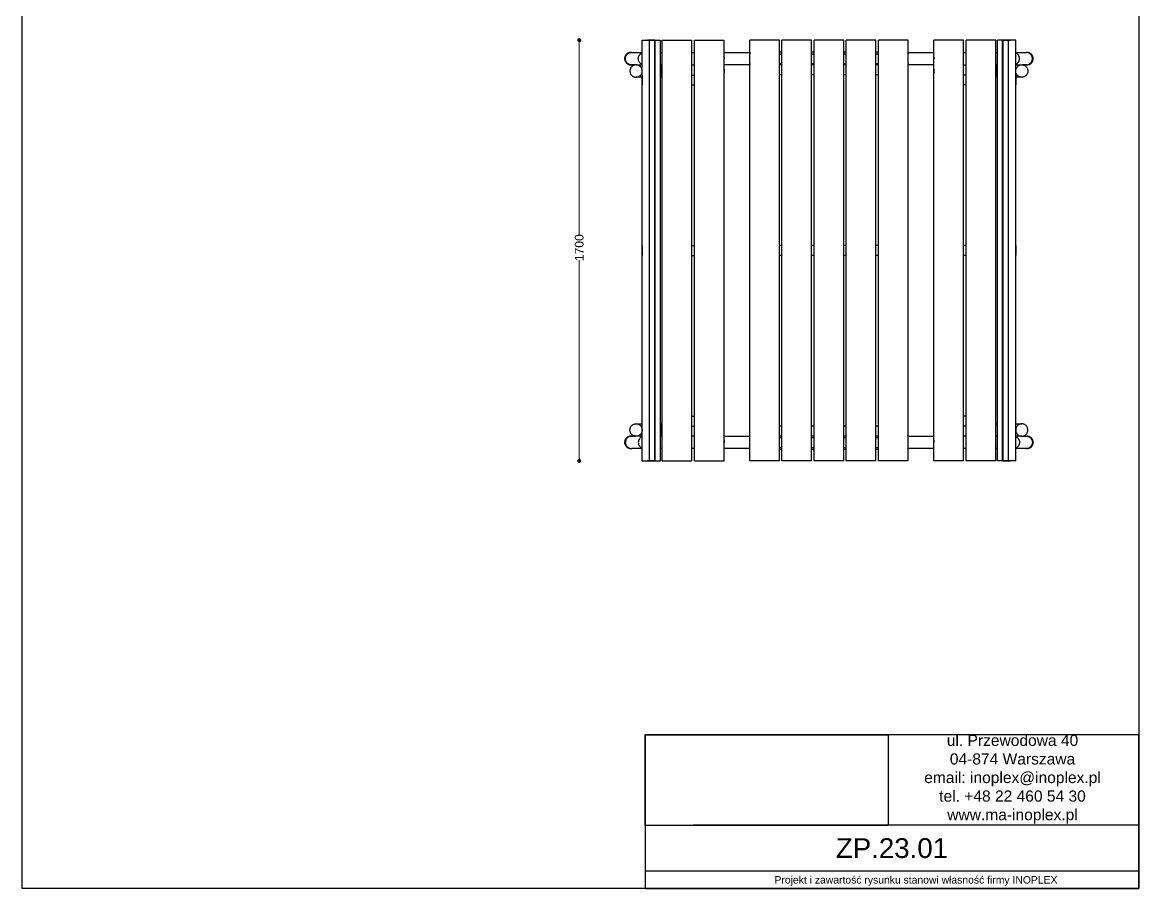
# Model space of a CAD drawing. Header units: millimetres. Extents: x 9483 to 13995, y 24552 to 30933.
# Drawn here: x 9483 to 13995, y 24552 to 28052 of the extents above; entities that cross this region are included whole.
import ezdxf

# ---------------------------------------------------------------- set-up
doc = ezdxf.new("R2010")
doc.units = ezdxf.units.MM
doc.header["$LTSCALE"] = 3
doc.layers.add('Czerwony', color=1, linetype='Continuous')
doc.layers.add('PomaraÅ„czowy', color=30, linetype='Continuous')
doc.styles.get("Standard").update_dxf_attribs({"font": 'arial.ttf'})
doc.dimstyles.new('MATEUSZ', dxfattribs={"dimtxt": 35, "dimasz": 16, "dimexe": 0.18, "dimexo": 0.0625, "dimgap": 0.09, "dimtad": 0, "dimdec": 0, "dimdsep": 46, "dimtxsty": 'Standard', "dimblk": 'DOT', "dimcen": 0.09, "dimse1": 1, "dimse2": 1, "dimadec": 0, "dimazin": 0, "dimtfac": 1, "dimtdec": 0, "dimtofl": 0, "dimtmove": 0, "dimatfit": 3, "dimfxl": 1, "dimtolj": 1, "dimtzin": 0, "dimlwd": 9, "dimlwe": 9, "dimarcsym": 0})
picture_1 = doc.add_image_def('image1.jpg', size_in_pixel=(1896, 709))

# ---------------------------------------------------------------- blocks, each defined once
blk = doc.blocks.new('_Dot')
at = {"color": 0, "linetype": 'ByBlock', "lineweight": -2}
blk.add_line((-0.5, 0), (-1, 0), dxfattribs=at)
at = {"color": 0, "linetype": 'ByBlock', "const_width": 0.5}
blk.add_lwpolyline([(-0.25, 0, 1), (0.25, 0, 1)], format="xyb", close=True, dxfattribs=at)
blk = doc.blocks.new('*D21')
at = {"color": 0, "lineweight": 9, "transparency": 16777216}
for p, q in [((11734.1, 27964.2), (11734.1, 27192.2)), ((11734.1, 26296.2), (11734.1, 27091))]:
    blk.add_line(p, q, dxfattribs=at)
at = {"layer": 'Defpoints', "color": 0, "transparency": 16777216}
for p in [(11988.4, 27980.2), (11734.1, 26280.2), (11988.4, 26280.2)]:
    blk.add_point(p, dxfattribs=at)
at = {"color": 0, "lineweight": 9, "transparency": 16777216, "xscale": 16, "yscale": 16, "zscale": 16}
for p, rotation in [((11734.1, 27980.2), 90), ((11734.1, 26280.2), 270)]:
    blk.add_blockref('_Dot', p, dxfattribs=dict(at, rotation=rotation))
at = {"color": 0, "transparency": 16777216, "insert": (11734.1, 27141.6), "char_height": 35, "attachment_point": 5, "rotation": 90}
blk.add_mtext('\\A1;1700', dxfattribs=at)

msp = doc.modelspace()

# ---------------------------------------------------------------- linework, layer by layer
for p, q in [((13995, 24809.6), (12194.9, 24809.6)), ((13994.7, 24623), (12001.1, 24623))]:
    msp.add_line(p, q)
for points in [[(9483.3, 24552.5), (9483.3, 30933.2), (13995, 30933.2), (13995, 24552.5)], [(12001.1, 24552.5), (13995, 24552.5), (13995, 25174.2), (12001.1, 25174.2)]]:
    msp.add_lwpolyline(points, close=True)
at = {"layer": 'Czerwony', "color": 0}
for p, q in [((11988.4, 27980.2), (12018, 27980.2)), ((11988.4, 26280.2), (11988.4, 27980.2)), ((12039.3, 27980.2), (12009.7, 27980.2)), ((12011.5, 27980.2), (12041.1, 27980.2)), ((12018, 27980.2), (12039.3, 27980.2)), ((12018, 26280.2), (12018, 27980.2)), ((12039.3, 26280.2), (12039.3, 27980.2)), ((12041.1, 27980.2), (12062.3, 27980.2)), ((12041.1, 26280.2), (12041.1, 27980.2)), ((12062.3, 26280.2), (12062.3, 27980.2)), ((12069.2, 27980.2), (12189.2, 27980.2)), ((12069.2, 26280.2), (12069.2, 27980.2)), ((12189.2, 26280.2), (12189.2, 27980.2)), ((12199.6, 27980.2), (12319.6, 27980.2)), ((12199.6, 26280.2), (12199.6, 27980.2)), ((12319.6, 26280.2), (12319.6, 27980.2)), ((12543.1, 27980.2), (12423.1, 27980.2)), ((12423.1, 26280.2), (12423.1, 27980.2)), ((12543.1, 26280.2), (12543.1, 27980.2)), ((12673.1, 27980.2), (12553.1, 27980.2)), ((12553.1, 26280.2), (12553.1, 27980.2)), ((12673.1, 26280.2), (12673.1, 27980.2)), ((12803.2, 27980.2), (12683.2, 27980.2)), ((12683.2, 26280.2), (12683.2, 27980.2)), ((12803.2, 26280.2), (12803.2, 27980.2)), ((12933.2, 27980.2), (12813.2, 27980.2)), ((12813.2, 26280.2), (12813.2, 27980.2)), ((12933.2, 26280.2), (12933.2, 27980.2)), ((13063.2, 27980.2), (12943.2, 27980.2)), ((12943.2, 26280.2), (12943.2, 27980.2)), ((13063.2, 26280.2), (13063.2, 27980.2)), ((13286.7, 27980.2), (13166.7, 27980.2)), ((13166.7, 26280.2), (13166.7, 27980.2)), ((13286.7, 26280.2), (13286.7, 27980.2)), ((13417.2, 27980.2), (13297.2, 27980.2)), ((13297.2, 26280.2), (13297.2, 27980.2)), ((13417.2, 26280.2), (13417.2, 27980.2)), ((13445.3, 27980.2), (13424, 27980.2)), ((13424, 26280.2), (13424, 27980.2)), ((13474.8, 27980.2), (13445.3, 27980.2)), ((13445.3, 26280.2), (13445.3, 27980.2)), ((13447.1, 27980.2), (13476.6, 27980.2)), ((13468.3, 27980.2), (13447.1, 27980.2)), ((13447.1, 26280.2), (13447.1, 27980.2)), ((13497.9, 27980.2), (13468.3, 27980.2)), ((13468.3, 26280.2), (13468.3, 27980.2)), ((13497.9, 26280.2), (13497.9, 27980.2)), ((11988.4, 26280.2), (12018, 26280.2)), ((12039.3, 26280.2), (12009.7, 26280.2)), ((12011.5, 26280.2), (12041.1, 26280.2)), ((12018, 26280.2), (12039.3, 26280.2)), ((12041.1, 26280.2), (12062.3, 26280.2)), ((12069.2, 26280.2), (12189.2, 26280.2)), ((12199.6, 26280.2), (12319.6, 26280.2)), ((12543.1, 26280.2), (12423.1, 26280.2)), ((12673.1, 26280.2), (12553.1, 26280.2)), ((12803.2, 26280.2), (12683.2, 26280.2)), ((12933.2, 26280.2), (12813.2, 26280.2)), ((13063.2, 26280.2), (12943.2, 26280.2)), ((13286.7, 26280.2), (13166.7, 26280.2)), ((13417.2, 26280.2), (13297.2, 26280.2)), ((13445.3, 26280.2), (13424, 26280.2)), ((13474.8, 26280.2), (13445.3, 26280.2)), ((13468.3, 26280.2), (13447.1, 26280.2)), ((13447.1, 26280.2), (13476.6, 26280.2)), ((13497.9, 26280.2), (13468.3, 26280.2))]:
    msp.add_line(p, q, dxfattribs=at)
at = {"layer": 'PomaraÅ„czowy', "color": 0}
for p, q in [((11944.9, 27930.2), (11988.4, 27930.2)), ((12062.3, 27930.2), (12069.2, 27930.2)), ((12189.2, 27930.2), (12199.6, 27930.2)), ((12189.2, 27930.2), (12199.6, 27930.2)), ((12319.6, 27930.2), (12423.1, 27930.2)), ((12543.1, 27933.2), (12553.1, 27933.2)), ((12673.1, 27933.2), (12683.2, 27933.2)), ((12803.2, 27933.2), (12813.2, 27933.2)), ((12933.2, 27933.2), (12943.2, 27933.2)), ((13063.2, 27930.2), (13166.7, 27930.2)), ((13286.7, 27930.2), (13297.2, 27930.2)), ((13286.7, 27930.2), (13297.2, 27930.2)), ((13417.2, 27930.2), (13424, 27930.2)), ((13497.9, 27930.2), (13541.4, 27930.2)), ((12543.1, 27925.2), (12553.1, 27925.2)), ((12543.1, 27885.2), (12553.1, 27885.2)), ((12673.1, 27925.2), (12683.2, 27925.2)), ((12673.1, 27885.2), (12683.2, 27885.2)), ((12803.2, 27925.2), (12813.2, 27925.2)), ((12803.2, 27885.2), (12813.2, 27885.2)), ((12933.2, 27925.2), (12943.2, 27925.2)), ((12933.2, 27885.2), (12943.2, 27885.2)), ((11960.6, 27880.2), (11944.9, 27880.2)), ((11963.7, 27880.2), (11988.4, 27880.2)), ((11987.9, 27839.2), (11987.9, 27799.2)), ((12063.5, 27880.2), (12069.2, 27880.2)), ((12189.2, 27880.2), (12199.6, 27880.2)), ((12189.2, 27839.2), (12199.6, 27839.2)), ((12423.1, 27880.2), (12319.6, 27880.2)), ((12553.1, 27880.2), (12543.1, 27880.2)), ((12553.1, 27840.2), (12543.1, 27840.2)), ((12683.2, 27880.2), (12673.1, 27880.2)), ((12683.2, 27840.2), (12673.1, 27840.2)), ((12813.2, 27880.2), (12803.2, 27880.2)), ((12813.2, 27840.2), (12803.2, 27840.2)), ((12943.2, 27880.2), (12933.2, 27880.2)), ((12943.2, 27840.2), (12933.2, 27840.2)), ((13166.7, 27880.2), (13063.2, 27880.2)), ((13286.7, 27880.2), (13297.2, 27880.2)), ((13297.2, 27839.2), (13286.7, 27839.2)), ((13417.2, 27880.2), (13422.8, 27880.2)), ((13497.9, 27880.2), (13522.6, 27880.2)), ((13498.4, 27839.2), (13498.4, 27799.2)), ((13541.4, 27880.2), (13525.3, 27880.2)), ((11988.4, 27830.2), (11963.7, 27830.2)), ((12069.2, 27830.2), (12063.5, 27830.2)), ((12189.2, 27799.2), (12199.6, 27799.2)), ((13297.2, 27799.2), (13286.7, 27799.2)), ((13422.8, 27830.2), (13417.2, 27830.2)), ((13522.6, 27830.2), (13497.9, 27830.2)), ((11987.9, 27150.2), (11987.9, 27110.2)), ((12189.2, 27150.2), (12199.6, 27150.2)), ((12553.1, 27150.2), (12543.1, 27150.2)), ((12683.2, 27150.2), (12673.1, 27150.2)), ((12813.2, 27150.2), (12803.2, 27150.2)), ((12943.2, 27150.2), (12933.2, 27150.2)), ((13297.2, 27150.2), (13286.7, 27150.2)), ((13498.4, 27150.2), (13498.4, 27110.2)), ((12189.2, 27110.2), (12199.6, 27110.2)), ((12553.1, 27110.2), (12543.1, 27110.2)), ((12683.2, 27110.2), (12673.1, 27110.2)), ((12813.2, 27110.2), (12803.2, 27110.2)), ((12943.2, 27110.2), (12933.2, 27110.2)), ((13297.2, 27110.2), (13286.7, 27110.2)), ((11987.9, 26421.2), (11987.9, 26461.2)), ((12189.2, 26461.2), (12199.6, 26461.2)), ((13297.2, 26461.2), (13286.7, 26461.2)), ((13498.4, 26421.2), (13498.4, 26461.2)), ((11963.7, 26430.2), (11988.4, 26430.2)), ((12063.5, 26430.2), (12069.2, 26430.2)), ((12189.2, 26421.2), (12199.6, 26421.2)), ((12553.1, 26420.2), (12543.1, 26420.2)), ((12683.2, 26420.2), (12673.1, 26420.2)), ((12813.2, 26420.2), (12803.2, 26420.2)), ((12943.2, 26420.2), (12933.2, 26420.2)), ((13297.2, 26421.2), (13286.7, 26421.2)), ((13417.2, 26430.2), (13422.8, 26430.2)), ((13497.9, 26430.2), (13522.6, 26430.2)), ((11944.9, 26380.2), (11961, 26380.2)), ((11988.4, 26380.2), (11963.7, 26380.2)), ((12069.2, 26380.2), (12063.5, 26380.2)), ((12199.6, 26380.2), (12189.2, 26380.2)), ((12319.6, 26380.2), (12423.1, 26380.2)), ((12553.1, 26380.2), (12543.1, 26380.2)), ((12543.1, 26375.2), (12553.1, 26375.2)), ((12683.2, 26380.2), (12673.1, 26380.2)), ((12673.1, 26375.2), (12683.2, 26375.2)), ((12813.2, 26380.2), (12803.2, 26380.2)), ((12803.2, 26375.2), (12813.2, 26375.2)), ((12943.2, 26380.2), (12933.2, 26380.2)), ((12933.2, 26375.2), (12943.2, 26375.2)), ((13063.2, 26380.2), (13166.7, 26380.2)), ((13297.2, 26380.2), (13286.7, 26380.2)), ((13422.8, 26380.2), (13417.2, 26380.2)), ((13522.6, 26380.2), (13497.9, 26380.2)), ((13525.8, 26380.2), (13541.4, 26380.2)), ((11988.4, 26330.2), (11944.9, 26330.2)), ((12069.2, 26330.2), (12062.3, 26330.2)), ((12199.6, 26330.2), (12189.2, 26330.2)), ((12199.6, 26330.2), (12189.2, 26330.2)), ((12423.1, 26330.2), (12319.6, 26330.2)), ((12543.1, 26335.2), (12553.1, 26335.2)), ((12543.1, 26327.2), (12553.1, 26327.2)), ((12673.1, 26335.2), (12683.2, 26335.2)), ((12673.1, 26327.2), (12683.2, 26327.2)), ((12803.2, 26335.2), (12813.2, 26335.2)), ((12803.2, 26327.2), (12813.2, 26327.2)), ((12933.2, 26335.2), (12943.2, 26335.2)), ((12933.2, 26327.2), (12943.2, 26327.2)), ((13166.7, 26330.2), (13063.2, 26330.2)), ((13297.2, 26330.2), (13286.7, 26330.2)), ((13297.2, 26330.2), (13286.7, 26330.2)), ((13424, 26330.2), (13417.2, 26330.2)), ((13541.4, 26330.2), (13497.9, 26330.2))]:
    msp.add_line(p, q, dxfattribs=at)
for points in [[(11942.3, 27930.2, 0), (11939.8, 27930.1, 0), (11937.3, 27929.7, 0), (11934.9, 27929, 0), (11932.5, 27928.2, 0), (11930.3, 27927.1, 0), (11928.1, 27925.7, 0), (11926.2, 27924.2, 0), (11924.4, 27922.6, 0), (11922.8, 27920.7, 0), (11921.4, 27918.7, 0), (11920.2, 27916.6, 0), (11919.2, 27914.5, 0), (11918.4, 27912.2, 0), (11917.8, 27909.9, 0), (11917.5, 27907.5, 0), (11917.4, 27905.1, 0), (11917.5, 27902.7, 0), (11917.9, 27900.2, 0), (11918.5, 27897.8, 0), (11919.4, 27895.4, 0), (11920.5, 27893.2, 0), (11921.8, 27891, 0), (11923.3, 27889.1, 0), (11924.9, 27887.3, 0), (11926.8, 27885.7, 0), (11928.7, 27884.2, 0), (11930.8, 27883, 0), (11933, 27882, 0), (11935.3, 27881.2, 0), (11937.6, 27880.6, 0), (11939.9, 27880.3, 0), (11942.3, 27880.2, 0)], [(11946.5, 27880.2, 0), (11944.1, 27880.2, 0), (11941.6, 27880.4, 0), (11939.2, 27880.9, 0), (11936.8, 27881.7, 0), (11934.5, 27882.6, 0), (11932.4, 27883.9, 0), (11930.3, 27885.3, 0), (11928.4, 27886.9, 0), (11926.7, 27888.8, 0), (11925.2, 27890.8, 0), (11923.9, 27893, 0), (11922.8, 27895.3, 0), (11921.9, 27897.7, 0), (11921.3, 27900.1, 0), (11920.9, 27902.6, 0), (11920.8, 27905.2, 0), (11920.9, 27907.7, 0), (11921.3, 27910.3, 0), (11921.9, 27912.7, 0), (11922.8, 27915.1, 0), (11923.9, 27917.4, 0), (11925.2, 27919.6, 0), (11926.7, 27921.6, 0), (11928.4, 27923.4, 0), (11930.3, 27925.1, 0), (11932.4, 27926.5, 0), (11934.5, 27927.8, 0), (11936.8, 27928.7, 0), (11939.2, 27929.5, 0), (11941.6, 27930, 0), (11944.1, 27930.2, 0), (11946.5, 27930.1, 0)], [(11944.9, 27930.1, 0), (11942.3, 27930.2, 0)], [(11942.3, 27930.2, 0), (11942.3, 27930.2, 0), (11942.3, 27930.2, 0), (11942.3, 27930.2, 0), (11942.3, 27930.2, 0), (11942.3, 27930.2, 0), (11942.3, 27930.2, 0), (11942.3, 27930.2, 0), (11942.3, 27930.2, 0), (11942.3, 27930.2, 0), (11942.3, 27930.2, 0), (11942.3, 27930.2, 0), (11942.8, 27930.2, 0), (11944.9, 27930.2, 0)], [(11988.4, 27881.8, 0), (11985.1, 27883.4, 0), (11982.1, 27885.5, 0), (11979.4, 27888, 0), (11977.1, 27891, 0), (11975.2, 27894.2, 0), (11973.9, 27897.7, 0), (11973, 27901.4, 0), (11972.8, 27905.2, 0), (11973, 27909, 0), (11973.9, 27912.6, 0), (11975.2, 27916.2, 0), (11977.1, 27919.4, 0), (11979.4, 27922.4, 0), (11982.1, 27924.9, 0), (11985.1, 27927, 0), (11988.4, 27928.6, 0)], [(12062.3, 27930.2, 0), (12069.2, 27930.2, 0)], [(12423.6, 27931.1, 0), (12423.2, 27928.4, 0), (12423.1, 27925.2, 0)], [(13062.7, 27931.1, 0), (13063.1, 27928.4, 0), (13063.2, 27925.2, 0)], [(13417.2, 27930.2, 0), (13424, 27930.2, 0)], [(13497.9, 27881.8, 0), (13501.2, 27883.4, 0), (13504.2, 27885.5, 0), (13506.9, 27888, 0), (13509.2, 27891, 0), (13511.1, 27894.2, 0), (13512.4, 27897.7, 0), (13513.3, 27901.4, 0), (13513.5, 27905.2, 0), (13513.3, 27909, 0), (13512.4, 27912.6, 0), (13511.1, 27916.2, 0), (13509.2, 27919.4, 0), (13506.9, 27922.4, 0), (13504.2, 27924.9, 0), (13501.2, 27927, 0), (13497.9, 27928.6, 0)], [(13539.8, 27880.2, 0), (13542.3, 27880.2, 0), (13544.7, 27880.4, 0), (13547.1, 27880.9, 0), (13549.5, 27881.7, 0), (13551.8, 27882.6, 0), (13553.9, 27883.9, 0), (13556, 27885.3, 0), (13557.9, 27886.9, 0), (13559.6, 27888.8, 0), (13561.1, 27890.8, 0), (13562.4, 27893, 0), (13563.5, 27895.3, 0), (13564.4, 27897.7, 0), (13565, 27900.1, 0), (13565.4, 27902.6, 0), (13565.5, 27905.2, 0), (13565.4, 27907.7, 0), (13565, 27910.3, 0), (13564.4, 27912.7, 0), (13563.5, 27915.1, 0), (13562.4, 27917.4, 0), (13561.1, 27919.6, 0), (13559.6, 27921.6, 0), (13557.9, 27923.4, 0), (13556, 27925.1, 0), (13553.9, 27926.5, 0), (13551.8, 27927.8, 0), (13549.5, 27928.7, 0), (13547.1, 27929.5, 0), (13544.7, 27930, 0), (13542.3, 27930.2, 0), (13539.8, 27930.1, 0)], [(13544, 27930.2, 0), (13544, 27930.2, 0), (13544, 27930.2, 0), (13544, 27930.2, 0), (13544, 27930.2, 0), (13544, 27930.2, 0), (13544, 27930.2, 0), (13544, 27930.2, 0), (13544, 27930.2, 0), (13544, 27930.2, 0), (13544, 27930.2, 0), (13544, 27930.2, 0), (13543.5, 27930.2, 0), (13541.4, 27930.2, 0)], [(13544, 27930.2, 0), (13541.4, 27930.1, 0)], [(13544, 27880.2, 0), (13546.5, 27880.3, 0), (13549, 27880.7, 0), (13551.5, 27881.4, 0), (13553.8, 27882.2, 0), (13556.1, 27883.3, 0), (13558.2, 27884.6, 0), (13560.1, 27886.1, 0), (13561.9, 27887.8, 0), (13563.5, 27889.7, 0), (13564.9, 27891.6, 0), (13566.2, 27893.7, 0), (13567.1, 27895.9, 0), (13567.9, 27898.2, 0), (13568.5, 27900.5, 0), (13568.8, 27902.9, 0), (13568.9, 27905.2, 0), (13568.8, 27907.7, 0), (13568.4, 27910.2, 0), (13567.8, 27912.6, 0), (13566.9, 27915, 0), (13565.8, 27917.2, 0), (13564.5, 27919.3, 0), (13563, 27921.3, 0), (13561.4, 27923.1, 0), (13559.5, 27924.7, 0), (13557.6, 27926.2, 0), (13555.5, 27927.4, 0), (13553.3, 27928.4, 0), (13551, 27929.2, 0), (13548.7, 27929.7, 0), (13546.4, 27930.1, 0), (13544, 27930.2, 0)], [(12319.3, 27913.3, 0), (12319.6, 27905.2, 0)], [(12319.3, 27896.9, 0), (12319.6, 27905.2, 0)], [(12423.1, 27885.2, 0), (12423.2, 27881.7, 0), (12423.6, 27879, 0)], [(13063.2, 27885.2, 0), (13063.1, 27881.7, 0), (13062.7, 27879, 0)], [(13167, 27913.3, 0), (13166.7, 27905.2, 0)], [(13167, 27896.9, 0), (13166.7, 27905.2, 0)], [(11942.3, 27880.2, 0), (11948.2, 27880.9, 0)], [(11944.9, 27880.2, 0), (11942.3, 27880.2, 0)], [(12063.5, 27830.2, 0), (12063.5, 27830.2, 0), (12063.5, 27830.2, 0), (12063.5, 27830.2, 0), (12063.5, 27830.2, 0), (12063.5, 27830.2, 0), (12063.5, 27830.2, 0), (12063.5, 27830.2, 0), (12063.5, 27830.2, 0), (12063.5, 27830.2, 0), (12063.5, 27830.2, 0), (12063.5, 27830.2, 0), (12063.5, 27830.4, 0), (12063.5, 27830.9, 0), (12063.5, 27833.3, 0), (12063.5, 27854.6, 0), (12063.5, 27872.6, 0), (12063.5, 27878.4, 0), (12063.5, 27879.8, 0), (12063.5, 27880.1, 0), (12063.5, 27880.2, 0), (12063.5, 27880.2, 0), (12063.5, 27880.2, 0), (12063.5, 27880.2, 0), (12063.5, 27880.2, 0), (12063.5, 27880.2, 0), (12063.5, 27880.2, 0), (12063.5, 27880.2, 0), (12063.5, 27880.2, 0), (12063.5, 27880.2, 0), (12063.5, 27880.2, 0), (12063.5, 27880.2, 0), (12063.5, 27880.2, 0)], [(12319.4, 27863.1, 0), (12319.3, 27846.7, 0)], [(13167, 27863.1, 0), (13167, 27846.7, 0)], [(13422.8, 27830.2, 0), (13422.8, 27830.2, 0), (13422.8, 27830.2, 0), (13422.8, 27830.2, 0), (13422.8, 27830.2, 0), (13422.8, 27830.2, 0), (13422.8, 27830.2, 0), (13422.8, 27830.2, 0), (13422.8, 27830.2, 0), (13422.8, 27830.2, 0), (13422.8, 27830.2, 0), (13422.8, 27830.2, 0), (13422.8, 27830.4, 0), (13422.8, 27830.9, 0), (13422.8, 27833.3, 0), (13422.8, 27854.6, 0), (13422.8, 27872.6, 0), (13422.8, 27878.4, 0), (13422.8, 27879.8, 0), (13422.8, 27880.1, 0), (13422.8, 27880.2, 0), (13422.8, 27880.2, 0), (13422.8, 27880.2, 0), (13422.8, 27880.2, 0), (13422.8, 27880.2, 0), (13422.8, 27880.2, 0), (13422.8, 27880.2, 0), (13422.8, 27880.2, 0), (13422.8, 27880.2, 0), (13422.8, 27880.2, 0), (13422.8, 27880.2, 0), (13422.8, 27880.2, 0), (13422.8, 27880.2, 0)], [(13538.7, 27880.8, 0), (13541.3, 27880.3, 0), (13544, 27880.2, 0)], [(13544, 27880.2, 0), (13543.9, 27880.2, 0), (13543.9, 27880.2, 0), (13543.5, 27880.2, 0), (13541.4, 27880.2, 0)], [(12063.5, 26430.2, 0), (12063.5, 26430.2, 0), (12063.5, 26430.2, 0), (12063.5, 26430.2, 0), (12063.5, 26430.2, 0), (12063.5, 26430.2, 0), (12063.5, 26430.2, 0), (12063.5, 26430.2, 0), (12063.5, 26430.2, 0), (12063.5, 26430.2, 0), (12063.5, 26430.2, 0), (12063.5, 26430.2, 0), (12063.5, 26430, 0), (12063.5, 26429.5, 0), (12063.5, 26427.1, 0), (12063.5, 26405.8, 0), (12063.5, 26387.8, 0), (12063.5, 26382, 0), (12063.5, 26380.6, 0), (12063.5, 26380.3, 0), (12063.5, 26380.2, 0), (12063.5, 26380.2, 0), (12063.5, 26380.2, 0), (12063.5, 26380.2, 0), (12063.5, 26380.2, 0), (12063.5, 26380.2, 0), (12063.5, 26380.2, 0), (12063.5, 26380.2, 0), (12063.5, 26380.2, 0), (12063.5, 26380.2, 0), (12063.5, 26380.2, 0), (12063.5, 26380.2, 0), (12063.5, 26380.2, 0)], [(12319.4, 26397.3, 0), (12319.3, 26413.6, 0)], [(13167, 26397.3, 0), (13167, 26413.6, 0)], [(13422.8, 26430.2, 0), (13422.8, 26430.2, 0), (13422.8, 26430.2, 0), (13422.8, 26430.2, 0), (13422.8, 26430.2, 0), (13422.8, 26430.2, 0), (13422.8, 26430.2, 0), (13422.8, 26430.2, 0), (13422.8, 26430.2, 0), (13422.8, 26430.2, 0), (13422.8, 26430.2, 0), (13422.8, 26430.2, 0), (13422.8, 26430, 0), (13422.8, 26429.5, 0), (13422.8, 26427.1, 0), (13422.8, 26405.8, 0), (13422.8, 26387.8, 0), (13422.8, 26382, 0), (13422.8, 26380.6, 0), (13422.8, 26380.3, 0), (13422.8, 26380.2, 0), (13422.8, 26380.2, 0), (13422.8, 26380.2, 0), (13422.8, 26380.2, 0), (13422.8, 26380.2, 0), (13422.8, 26380.2, 0), (13422.8, 26380.2, 0), (13422.8, 26380.2, 0), (13422.8, 26380.2, 0), (13422.8, 26380.2, 0), (13422.8, 26380.2, 0), (13422.8, 26380.2, 0), (13422.8, 26380.2, 0)], [(11942.3, 26380.2, 0), (11939.8, 26380.1, 0), (11937.3, 26379.7, 0), (11934.9, 26379, 0), (11932.5, 26378.2, 0), (11930.3, 26377.1, 0), (11928.1, 26375.7, 0), (11926.2, 26374.2, 0), (11924.4, 26372.6, 0), (11922.8, 26370.7, 0), (11921.4, 26368.7, 0), (11920.2, 26366.6, 0), (11919.2, 26364.5, 0), (11918.4, 26362.2, 0), (11917.8, 26359.9, 0), (11917.5, 26357.5, 0), (11917.4, 26355.1, 0), (11917.5, 26352.7, 0), (11917.9, 26350.2, 0), (11918.5, 26347.8, 0), (11919.4, 26345.4, 0), (11920.5, 26343.2, 0), (11921.8, 26341, 0), (11923.3, 26339.1, 0), (11924.9, 26337.3, 0), (11926.8, 26335.7, 0), (11928.7, 26334.2, 0), (11930.8, 26333, 0), (11933, 26332, 0), (11935.3, 26331.2, 0), (11937.6, 26330.6, 0), (11939.9, 26330.3, 0), (11942.3, 26330.2, 0)], [(11946.5, 26380.1, 0), (11944.1, 26380.2, 0), (11941.6, 26380, 0), (11939.2, 26379.5, 0), (11936.8, 26378.7, 0), (11934.5, 26377.8, 0), (11932.4, 26376.5, 0), (11930.3, 26375.1, 0), (11928.4, 26373.4, 0), (11926.7, 26371.6, 0), (11925.2, 26369.6, 0), (11923.9, 26367.4, 0), (11922.8, 26365.1, 0), (11921.9, 26362.7, 0), (11921.3, 26360.3, 0), (11920.9, 26357.7, 0), (11920.8, 26355.2, 0), (11920.9, 26352.6, 0), (11921.3, 26350.1, 0), (11921.9, 26347.7, 0), (11922.8, 26345.3, 0), (11923.9, 26343, 0), (11925.2, 26340.8, 0), (11926.7, 26338.8, 0), (11928.4, 26336.9, 0), (11930.3, 26335.3, 0), (11932.4, 26333.9, 0), (11934.5, 26332.6, 0), (11936.8, 26331.7, 0), (11939.2, 26330.9, 0), (11941.6, 26330.4, 0), (11944.1, 26330.2, 0), (11946.5, 26330.2, 0)], [(11947.6, 26379.6, 0), (11945, 26380.1, 0), (11942.3, 26380.2, 0)], [(11942.3, 26380.2, 0), (11942.4, 26380.2, 0), (11942.4, 26380.2, 0), (11942.8, 26380.2, 0), (11944.9, 26380.2, 0)], [(11988.4, 26378.6, 0), (11985.1, 26377, 0), (11982.1, 26374.9, 0), (11979.4, 26372.4, 0), (11977.1, 26369.4, 0), (11975.2, 26366.2, 0), (11973.9, 26362.6, 0), (11973, 26359, 0), (11972.8, 26355.2, 0), (11973, 26351.4, 0), (11973.9, 26347.7, 0), (11975.2, 26344.2, 0), (11977.1, 26341, 0), (11979.4, 26338, 0), (11982.1, 26335.5, 0), (11985.1, 26333.4, 0), (11988.4, 26331.8, 0)], [(12319.3, 26363.5, 0), (12319.6, 26355.2, 0)], [(12319.3, 26347.1, 0), (12319.6, 26355.2, 0)], [(12423.1, 26375.2, 0), (12423.2, 26378.7, 0), (12423.6, 26381.4, 0)], [(13063.2, 26375.2, 0), (13063.1, 26378.7, 0), (13062.7, 26381.4, 0)], [(13167, 26363.5, 0), (13166.7, 26355.2, 0)], [(13167, 26347.1, 0), (13166.7, 26355.2, 0)], [(13497.9, 26378.6, 0), (13501.2, 26377, 0), (13504.2, 26374.9, 0), (13506.9, 26372.4, 0), (13509.2, 26369.4, 0), (13511.1, 26366.2, 0), (13512.4, 26362.6, 0), (13513.3, 26359, 0), (13513.5, 26355.2, 0), (13513.3, 26351.4, 0), (13512.4, 26347.7, 0), (13511.1, 26344.2, 0), (13509.2, 26341, 0), (13506.9, 26338, 0), (13504.2, 26335.5, 0), (13501.2, 26333.4, 0), (13497.9, 26331.8, 0)], [(13544, 26380.2, 0), (13538.1, 26379.5, 0)], [(13539.8, 26380.1, 0), (13542.3, 26380.2, 0), (13544.7, 26380, 0), (13547.1, 26379.5, 0), (13549.5, 26378.7, 0), (13551.8, 26377.8, 0), (13553.9, 26376.5, 0), (13556, 26375.1, 0), (13557.9, 26373.4, 0), (13559.6, 26371.6, 0), (13561.1, 26369.6, 0), (13562.4, 26367.4, 0), (13563.5, 26365.1, 0), (13564.4, 26362.7, 0), (13565, 26360.3, 0), (13565.4, 26357.7, 0), (13565.5, 26355.2, 0), (13565.4, 26352.6, 0), (13565, 26350.1, 0), (13564.4, 26347.7, 0), (13563.5, 26345.3, 0), (13562.4, 26343, 0), (13561.1, 26340.8, 0), (13559.6, 26338.8, 0), (13557.9, 26336.9, 0), (13556, 26335.3, 0), (13553.9, 26333.9, 0), (13551.8, 26332.6, 0), (13549.5, 26331.7, 0), (13547.1, 26330.9, 0), (13544.7, 26330.4, 0), (13542.3, 26330.2, 0), (13539.8, 26330.2, 0)], [(13541.4, 26380.2, 0), (13544, 26380.2, 0)], [(13544, 26330.2, 0), (13546.5, 26330.3, 0), (13549, 26330.7, 0), (13551.5, 26331.4, 0), (13553.8, 26332.2, 0), (13556.1, 26333.3, 0), (13558.2, 26334.6, 0), (13560.1, 26336.1, 0), (13561.9, 26337.8, 0), (13563.5, 26339.7, 0), (13564.9, 26341.6, 0), (13566.2, 26343.7, 0), (13567.1, 26345.9, 0), (13567.9, 26348.2, 0), (13568.5, 26350.5, 0), (13568.8, 26352.9, 0), (13568.9, 26355.2, 0), (13568.8, 26357.7, 0), (13568.4, 26360.2, 0), (13567.8, 26362.6, 0), (13566.9, 26365, 0), (13565.8, 26367.2, 0), (13564.5, 26369.3, 0), (13563, 26371.3, 0), (13561.4, 26373.1, 0), (13559.5, 26374.7, 0), (13557.6, 26376.2, 0), (13555.5, 26377.4, 0), (13553.3, 26378.4, 0), (13551, 26379.2, 0), (13548.7, 26379.7, 0), (13546.4, 26380.1, 0), (13544, 26380.2, 0)], [(11942.3, 26330.2, 0), (11944.9, 26330.3, 0)], [(11942.3, 26330.2, 0), (11942.3, 26330.2, 0), (11942.3, 26330.2, 0), (11942.3, 26330.2, 0), (11942.3, 26330.2, 0), (11942.3, 26330.2, 0), (11942.3, 26330.2, 0), (11942.3, 26330.2, 0), (11942.3, 26330.2, 0), (11942.3, 26330.2, 0), (11942.3, 26330.2, 0), (11942.3, 26330.2, 0), (11942.8, 26330.2, 0), (11944.9, 26330.2, 0)], [(12069.2, 26330.2, 0), (12062.3, 26330.2, 0)], [(12423.6, 26329.3, 0), (12423.2, 26332, 0), (12423.1, 26335.2, 0)], [(13062.7, 26329.3, 0), (13063.1, 26332, 0), (13063.2, 26335.2, 0)], [(13424, 26330.2, 0), (13417.2, 26330.2, 0)], [(13541.4, 26330.3, 0), (13544, 26330.2, 0)]]:
    msp.add_polyline3d(points, dxfattribs=at)
for points in [[(11939.1, 27855.2, 0), (11939.2, 27852.9, 0), (11939.6, 27850.6, 0), (11940.1, 27848.3, 0), (11940.9, 27846, 0), (11941.9, 27843.7, 0), (11943.2, 27841.5, 0), (11944.6, 27839.4, 0), (11946.3, 27837.5, 0), (11948.2, 27835.8, 0), (11950.3, 27834.3, 0), (11952.4, 27833, 0), (11954.7, 27831.9, 0), (11957, 27831.2, 0), (11959.3, 27830.6, 0), (11961.5, 27830.3, 0), (11963.7, 27830.2, 0), (11966, 27830.3, 0), (11968.2, 27830.6, 0), (11970.5, 27831.2, 0), (11972.8, 27831.9, 0), (11975, 27833, 0), (11977.2, 27834.3, 0), (11979.3, 27835.8, 0), (11981.1, 27837.5, 0), (11982.8, 27839.4, 0), (11984.3, 27841.5, 0), (11985.6, 27843.7, 0), (11986.6, 27846, 0), (11987.4, 27848.3, 0), (11987.9, 27850.6, 0), (11988.2, 27852.9, 0), (11988.3, 27855.2, 0), (11988.2, 27857.4, 0), (11987.9, 27859.7, 0), (11987.4, 27862.1, 0), (11986.6, 27864.4, 0), (11985.6, 27866.7, 0), (11984.3, 27868.9, 0), (11982.8, 27871, 0), (11981.1, 27872.9, 0), (11979.3, 27874.6, 0), (11977.2, 27876.1, 0), (11975, 27877.4, 0), (11972.8, 27878.4, 0), (11970.5, 27879.2, 0), (11968.2, 27879.8, 0), (11966, 27880.1, 0), (11963.7, 27880.2, 0), (11961.5, 27880.1, 0), (11959.3, 27879.8, 0), (11957, 27879.2, 0), (11954.7, 27878.4, 0), (11952.4, 27877.4, 0), (11950.3, 27876.1, 0), (11948.2, 27874.6, 0), (11946.3, 27872.9, 0), (11944.6, 27871, 0), (11943.2, 27868.9, 0), (11941.9, 27866.7, 0), (11940.9, 27864.4, 0), (11940.1, 27862.1, 0), (11939.6, 27859.7, 0), (11939.2, 27857.4, 0)], [(13547.2, 27855.2, 0), (13547.1, 27852.9, 0), (13546.8, 27850.6, 0), (13546.2, 27848.3, 0), (13545.4, 27846, 0), (13544.4, 27843.7, 0), (13543.2, 27841.5, 0), (13541.7, 27839.4, 0), (13540, 27837.5, 0), (13538.1, 27835.8, 0), (13536, 27834.3, 0), (13533.9, 27833, 0), (13531.6, 27831.9, 0), (13529.3, 27831.2, 0), (13527, 27830.6, 0), (13524.8, 27830.3, 0), (13522.6, 27830.2, 0), (13520.4, 27830.3, 0), (13518.1, 27830.6, 0), (13515.8, 27831.2, 0), (13513.5, 27831.9, 0), (13511.3, 27833, 0), (13509.1, 27834.3, 0), (13507.1, 27835.8, 0), (13505.2, 27837.5, 0), (13503.5, 27839.4, 0), (13502, 27841.5, 0), (13500.7, 27843.7, 0), (13499.7, 27846, 0), (13498.9, 27848.3, 0), (13498.4, 27850.6, 0), (13498.1, 27852.9, 0), (13498, 27855.2, 0), (13498.1, 27857.4, 0), (13498.4, 27859.7, 0), (13498.9, 27862.1, 0), (13499.7, 27864.4, 0), (13500.7, 27866.7, 0), (13502, 27868.9, 0), (13503.5, 27871, 0), (13505.2, 27872.9, 0), (13507.1, 27874.6, 0), (13509.1, 27876.1, 0), (13511.3, 27877.4, 0), (13513.5, 27878.4, 0), (13515.8, 27879.2, 0), (13518.1, 27879.8, 0), (13520.4, 27880.1, 0), (13522.6, 27880.2, 0), (13524.8, 27880.1, 0), (13527, 27879.8, 0), (13529.3, 27879.2, 0), (13531.6, 27878.4, 0), (13533.9, 27877.4, 0), (13536, 27876.1, 0), (13538.1, 27874.6, 0), (13540, 27872.9, 0), (13541.7, 27871, 0), (13543.2, 27868.9, 0), (13544.4, 27866.7, 0), (13545.4, 27864.4, 0), (13546.2, 27862.1, 0), (13546.8, 27859.7, 0), (13547.1, 27857.4, 0)], [(11939.1, 26405.2, 0), (11939.2, 26407.4, 0), (11939.6, 26409.7, 0), (11940.1, 26412.1, 0), (11940.9, 26414.4, 0), (11941.9, 26416.7, 0), (11943.2, 26418.9, 0), (11944.6, 26421, 0), (11946.3, 26422.9, 0), (11948.2, 26424.6, 0), (11950.3, 26426.1, 0), (11952.4, 26427.4, 0), (11954.7, 26428.4, 0), (11957, 26429.2, 0), (11959.3, 26429.8, 0), (11961.5, 26430.1, 0), (11963.7, 26430.2, 0), (11966, 26430.1, 0), (11968.2, 26429.8, 0), (11970.5, 26429.2, 0), (11972.8, 26428.4, 0), (11975, 26427.4, 0), (11977.2, 26426.1, 0), (11979.3, 26424.6, 0), (11981.1, 26422.9, 0), (11982.8, 26421, 0), (11984.3, 26418.9, 0), (11985.6, 26416.7, 0), (11986.6, 26414.4, 0), (11987.4, 26412.1, 0), (11987.9, 26409.7, 0), (11988.2, 26407.4, 0), (11988.3, 26405.2, 0), (11988.2, 26402.9, 0), (11987.9, 26400.6, 0), (11987.4, 26398.3, 0), (11986.6, 26396, 0), (11985.6, 26393.7, 0), (11984.3, 26391.5, 0), (11982.8, 26389.4, 0), (11981.1, 26387.5, 0), (11979.3, 26385.8, 0), (11977.2, 26384.3, 0), (11975, 26383, 0), (11972.8, 26381.9, 0), (11970.5, 26381.2, 0), (11968.2, 26380.6, 0), (11966, 26380.3, 0), (11963.7, 26380.2, 0), (11961.5, 26380.3, 0), (11959.3, 26380.6, 0), (11957, 26381.2, 0), (11954.7, 26381.9, 0), (11952.4, 26383, 0), (11950.3, 26384.3, 0), (11948.2, 26385.8, 0), (11946.3, 26387.5, 0), (11944.6, 26389.4, 0), (11943.2, 26391.5, 0), (11941.9, 26393.7, 0), (11940.9, 26396, 0), (11940.1, 26398.3, 0), (11939.6, 26400.6, 0), (11939.2, 26402.9, 0)], [(13547.2, 26405.2, 0), (13547.1, 26407.4, 0), (13546.8, 26409.7, 0), (13546.2, 26412.1, 0), (13545.4, 26414.4, 0), (13544.4, 26416.7, 0), (13543.2, 26418.9, 0), (13541.7, 26421, 0), (13540, 26422.9, 0), (13538.1, 26424.6, 0), (13536, 26426.1, 0), (13533.9, 26427.4, 0), (13531.6, 26428.4, 0), (13529.3, 26429.2, 0), (13527, 26429.8, 0), (13524.8, 26430.1, 0), (13522.6, 26430.2, 0), (13520.4, 26430.1, 0), (13518.1, 26429.8, 0), (13515.8, 26429.2, 0), (13513.5, 26428.4, 0), (13511.3, 26427.4, 0), (13509.1, 26426.1, 0), (13507.1, 26424.6, 0), (13505.2, 26422.9, 0), (13503.5, 26421, 0), (13502, 26418.9, 0), (13500.7, 26416.7, 0), (13499.7, 26414.4, 0), (13498.9, 26412.1, 0), (13498.4, 26409.7, 0), (13498.1, 26407.4, 0), (13498, 26405.2, 0), (13498.1, 26402.9, 0), (13498.4, 26400.6, 0), (13498.9, 26398.3, 0), (13499.7, 26396, 0), (13500.7, 26393.7, 0), (13502, 26391.5, 0), (13503.5, 26389.4, 0), (13505.2, 26387.5, 0), (13507.1, 26385.8, 0), (13509.1, 26384.3, 0), (13511.3, 26383, 0), (13513.5, 26381.9, 0), (13515.8, 26381.2, 0), (13518.1, 26380.6, 0), (13520.4, 26380.3, 0), (13522.6, 26380.2, 0), (13524.8, 26380.3, 0), (13527, 26380.6, 0), (13529.3, 26381.2, 0), (13531.6, 26381.9, 0), (13533.9, 26383, 0), (13536, 26384.3, 0), (13538.1, 26385.8, 0), (13540, 26387.5, 0), (13541.7, 26389.4, 0), (13543.2, 26391.5, 0), (13544.4, 26393.7, 0), (13545.4, 26396, 0), (13546.2, 26398.3, 0), (13546.8, 26400.6, 0), (13547.1, 26402.9, 0)]]:
    msp.add_polyline3d(points, close=True, dxfattribs=at)

# ---------------------------------------------------------------- texts
at = {"attachment_point": 5}
for s, width, gutter_width, heights, insert, char_height in [('ul. Przewodowa 40\\P04-874 Warszawa\\Pemail: inoplex@inoplex.pl\\Ptel. +48 22 460 54 30\\Pwww.ma-inoplex.pl', 1019.877, 1, [432.7], (13485.1, 24994.8), 45), ('ZP.23.01', 1993.625, 1, [0], (12997.9, 24715.8), 80), ('\\pxqc;Projekt i zawartość rysunku stanowi własność firmy INOPLEX ', 1800.088, 12.5, [70.5], (13095, 24583.6), 30)]:
    msp.add_mtext_dynamic_manual_height_columns(s, width=width, gutter_width=gutter_width, heights=heights, dxfattribs=dict(at, insert=insert, char_height=char_height))

# ---------------------------------------------------------------- dimensions: what is measured, and where the dimension line sits
at = {"color": 0}
dim = msp.add_linear_dim(base=(11734.1, 26280.2), p1=(11988.4, 27980.2), p2=(11988.4, 26280.2), angle=90, dimstyle='MATEUSZ', dxfattribs=at)
dim.commit()
dim.dimension.update_dxf_attribs({"geometry": '*D21', "text_midpoint": (11734.1, 27141.6), "dimtype": 160})

# ---------------------------------------------------------------- pictures from other files: only their frames are drawn
image = msp.add_image(picture_1, insert=(12001.1, 24807.1), size_in_units=(981.6, 367.1))
image.dxf.flags = 7

doc.saveas('drawing.dxf')
